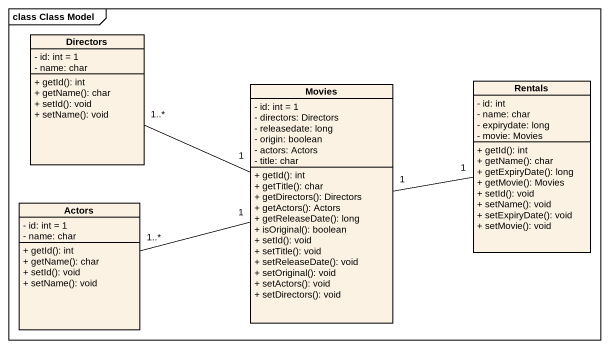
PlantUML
@startuml
mainframe class Class Model
hide circle
hide empty members
skinparam classAttributeIconSize 0
class Directors {
  - id: int = 1
  - name: char
  + getId(): int
  + getName(): char
  + setId(): void
  + setName(): void
}
class Movies {
  - id: int = 1
  - directors: Directors
  - releasedate: long
  - origin: boolean
  - actors: Actors
  - title: char
  + getId(): int
  + getTitle(): char
  + getDirectors(): Directors
  + getActors(): Actors
  + getReleaseDate(): long
  + isOriginal(): boolean
  + setId(): void
  + setTitle(): void
  + setReleaseDate(): void
  + setOriginal(): void
  + setActors(): void
  + setDirectors(): void
}
class Rentals {
  - id: int
  - name: char
  - expirydate: long
  - movie: Movies
  + getId(): int
  + getName(): char
  + getExpiryDate(): long
  + getMovie(): Movies
  + setId(): void
  + setName(): void
  + setExpiryDate(): void
  + setMovie(): void
}
class Actors {
  - id: int = 1
  - name: char
  + getId(): int
  + getName(): char
  + setId(): void
  + setName(): void
}
Directors "1..*" -right- "1" Movies
Rentals "1" -left- "1" Movies
Actors "1..*" -right- "1" Movies
@enduml
